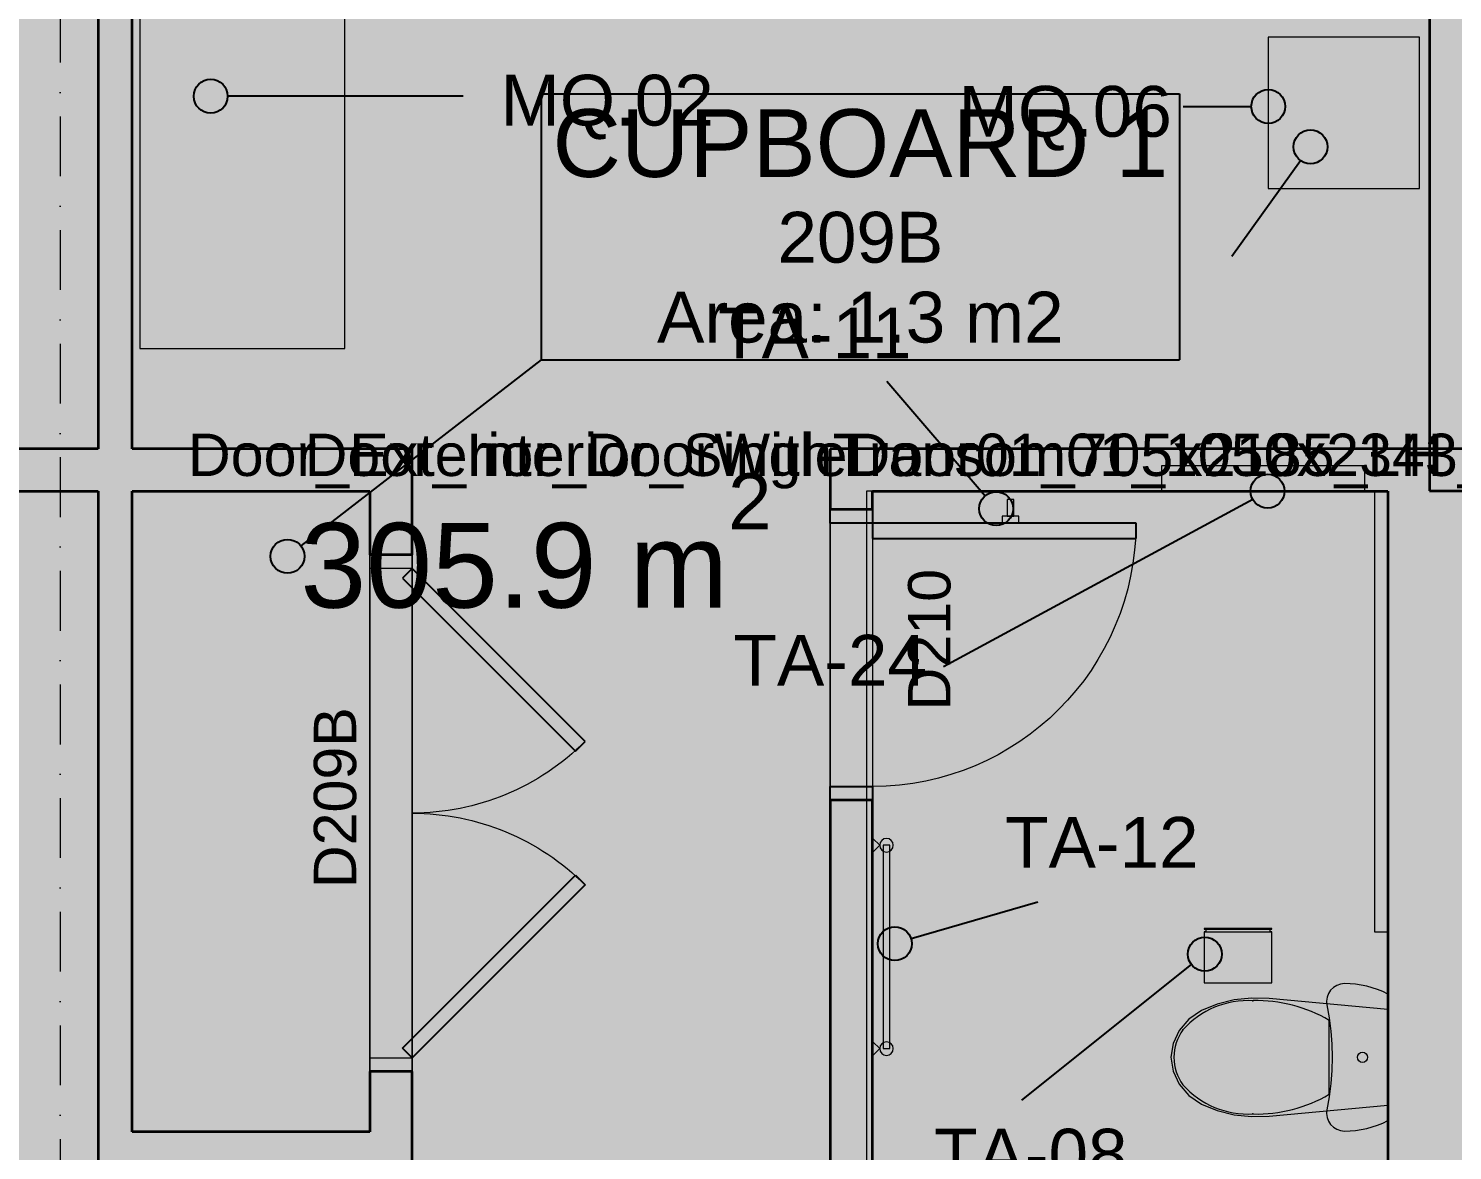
# Model space of a CAD drawing. Header units: millimetres. Extents: x -14278 to 101222, y -22378 to 34603.
# Drawn here: x 75773 to 79974, y 7379 to 10689 of the extents above; entities that cross this region are included whole.
import ezdxf
from ezdxf.enums import TextEntityAlignment as Align

# ---------------------------------------------------------------- set-up
doc = ezdxf.new("R2010")
doc.units = ezdxf.units.MM
doc.header["$MEASUREMENT"] = 0
doc.linetypes.add('Dot & Dashed', pattern=[335.138881, 176.388884, -88.194442, 0, -70.555556])
for name, color, linetype in [('A-Zz_20_10_90-T_TextFFEInternal', 7, 'Continuous'), ('A-Zz_20_10_90-T_TextStair', 7, 'Continuous'), ('A-Zz_50_90_00-M_GrossInternal', 7, 'Continuous'), ('NewA-Ee_25_10-M_WallsInternal', 7, 'Continuous'), ('NewA-Ee_30_40-M_Floors', 7, 'Continuous'), ('NewA-Ee_40_20-M_GeneralFFAndEInternalEquipment', 7, 'Continuous'), ('NewA-Ee_40_20-M_GeneralFFAndEInternalMovable', 7, 'Continuous'), ('NewA-Ee_40_20-M_GeneralFFAndEInternalSanitary', 7, 'Continuous'), ('NewA-SL-M_SpacesInternal', 7, 'Continuous'), ('NewA-Ss_30_25-M_CeilingAndSoffitSystems', 7, 'Continuous'), ('NewA-Zz_20_10_90-T_TextFFEInternal', 7, 'Continuous'), ('NewA-Zz_35_40_80-M_GridStructural', 7, 'Continuous'), ('NewA-Zz_50_10_90-P_BoundarySpace', 7, 'Continuous'), ('NewA-Zz_50_90_00-M_GrossInternal', 7, 'Continuous')]:
    doc.layers.add(name, color=color, linetype=linetype)
doc.styles.add('GENERATED_STYLE_1', font='')
doc.styles.get('GENERATED_STYLE_1').set_extended_font_data('Arial')

# ---------------------------------------------------------------- blocks, each defined once
blk = doc.blocks.new('Slab_29_2', base_point=(91916.9, 4903.2))
at = {"layer": 'NewA-Ee_30_40-M_Floors', "linetype": 'Continuous', "lineweight": 13}
blk.add_hatch(color=254, dxfattribs=at).paths.add_polyline_path([(91916.9, 4903.2), (91916.9, 11200.4), (94366.6, 11200.4), (94366.6, 13452.5), (59817.2, 13452.5), (59817.2, 4903.2)])
blk = doc.blocks.new('BEDROOM_209_33_2', base_point=(78410.1, 12917.8))
at = {"layer": 'NewA-SL-M_SpacesInternal', "color": 253, "linetype": 'Continuous', "lineweight": 13}
for p, q in [((76078.4, 13452.5), (76078.4, 9449.1)), ((79905.9, 9449.1), (79905.9, 13452.5)), ((76078.4, 9449.1), (76904.5, 9449.1)), ((76904.5, 9449.1), (76904.5, 6498.1)), ((78138.3, 6498.1), (78138.3, 9449.1)), ((78138.3, 9449.1), (79905.9, 9449.1))]:
    blk.add_line(p, q, dxfattribs=at)
at = {"layer": 'NewA-SL-M_SpacesInternal', "color": 5, "lineweight": 70, "style": 'GENERATED_STYLE_1'}
for tag, height, p in [('ROOM_NAME', 200, (78410.1, 13225.6)), ('ROOM_NUMBER', 150, (78410.1, 12922.8)), ('adj_text', 150, (78410.1, 12687.1))]:
    blk.add_attdef(tag, text='', height=height, dxfattribs=at).set_placement(p, align=Align.TOP_CENTER)
blk = doc.blocks.new('BATH_210_44_2', base_point=(79287, 5734.3))
at = {"layer": 'NewA-SL-M_SpacesInternal', "color": 253, "linetype": 'Continuous', "lineweight": 13}
for p, q in [((79715.8, 9399.1), (79115.8, 9399.1)), ((79115.8, 9399.1), (79115.8, 9324.1)), ((79715.8, 9324.1), (79715.8, 9399.1)), ((78263.3, 9324.1), (78263.3, 6792)), ((79115.8, 9324.1), (78263.3, 9324.1)), ((79783.4, 9324.1), (79715.8, 9324.1)), ((79783.4, 6498.1), (79783.4, 9324.1)), ((78263.3, 6792), (78188.3, 6792)), ((78188.3, 6792), (78188.3, 6592)), ((78188.3, 6592), (78263.3, 6592)), ((78263.3, 6592), (78263.3, 6498.1)), ((78263.3, 6498.1), (79783.4, 6498.1))]:
    blk.add_line(p, q, dxfattribs=at)
at = {"layer": 'NewA-SL-M_SpacesInternal', "linetype": 'Continuous'}
for p, q in [((78648.1, 6087.8), (78648.1, 5773.6)), ((78648.1, 6087.8), (79925.8, 6087.8)), ((79925.8, 6087.8), (79925.8, 5773.6)), ((78648.1, 5773.6), (78648.1, 5537.8)), ((79925.8, 5773.6), (79925.8, 5537.8)), ((78648.1, 5537.8), (78648.1, 5302.1)), ((79925.8, 5537.8), (79925.8, 5302.1)), ((78648.1, 5302.1), (79925.8, 5302.1))]:
    blk.add_line(p, q, dxfattribs=at)
at = {"layer": 'NewA-SL-M_SpacesInternal', "color": 5, "lineweight": 70, "style": 'GENERATED_STYLE_1'}
for tag, height, p in [('ROOM_NAME', 200, (79287, 6042.1)), ('ROOM_NUMBER', 150, (79287, 5739.3)), ('adj_text', 150, (79287, 5503.6))]:
    blk.add_attdef(tag, text='', height=height, dxfattribs=at).set_placement(p, align=Align.TOP_CENTER)
blk = doc.blocks.new('CUPBOARD 1_209B_53_2', base_point=(78227.1, 10143.2))
at = {"layer": 'NewA-SL-M_SpacesInternal', "linetype": 'Continuous'}
for p, q in [((77285.5, 10496.8), (77285.5, 10182.5)), ((77285.5, 10496.8), (79168.7, 10496.8)), ((79168.7, 10496.8), (79168.7, 10182.5)), ((77285.5, 10182.5), (77285.5, 9946.8)), ((79168.7, 10182.5), (79168.7, 9946.8)), ((77285.5, 9946.8), (77285.5, 9711.1)), ((79168.7, 9946.8), (79168.7, 9711.1)), ((77285.5, 9711.1), (79168.7, 9711.1))]:
    blk.add_line(p, q, dxfattribs=at)
at = {"layer": 'NewA-SL-M_SpacesInternal', "color": 253, "linetype": 'Continuous', "lineweight": 13}
for p, q in [((76078.4, 9324.1), (76078.4, 7433.7)), ((76779.5, 9324.1), (76078.4, 9324.1)), ((76779.5, 7433.7), (76779.5, 9324.1)), ((76078.4, 7433.7), (76779.5, 7433.7))]:
    blk.add_line(p, q, dxfattribs=at)
at = {"layer": 'NewA-SL-M_SpacesInternal', "color": 5, "lineweight": 70, "style": 'GENERATED_STYLE_1'}
for tag, height, p in [('ROOM_NAME', 200, (78227.1, 10451.1)), ('ROOM_NUMBER', 150, (78227.1, 10148.2)), ('adj_text', 150, (78227.1, 9912.5))]:
    blk.add_attdef(tag, text='', height=height, dxfattribs=at).set_placement(p, align=Align.TOP_CENTER)
blk = doc.blocks.new('Slab_30_2', base_point=(78245.3, 6498.1))
at = {"layer": 'NewA-Ss_30_25-M_CeilingAndSoffitSystems', "linetype": 'Continuous', "lineweight": 0}
blk.add_hatch(color=255, dxfattribs=at).paths.add_polyline_path([(78245.3, 6498.1), (79783.4, 6498.1), (79783.4, 9324.1), (78245.3, 9324.1)])
at = {"layer": 'NewA-Ss_30_25-M_CeilingAndSoffitSystems', "color": 6, "linetype": 'Continuous', "lineweight": 13, "flags": 128}
blk.add_lwpolyline([(78245.3, 6498.1), (79783.4, 6498.1), (79783.4, 9324.1), (78245.3, 9324.1)], close=True, dxfattribs=at)
blk = doc.blocks.new('Slab_42_2', base_point=(76078.4, 13452.5))
at = {"layer": 'NewA-Ss_30_25-M_CeilingAndSoffitSystems', "linetype": 'Continuous', "lineweight": 0}
blk.add_hatch(color=255, dxfattribs=at).paths.add_polyline_path([(76078.4, 13452.5), (76078.4, 9449.1), (76904.5, 9449.1), (76904.5, 6498.1), (78138.3, 6498.1), (78138.3, 9449.1), (79905.9, 9449.1), (79905.9, 13452.5)])
at = {"layer": 'NewA-Ss_30_25-M_CeilingAndSoffitSystems', "color": 6, "linetype": 'Continuous', "lineweight": 13, "flags": 128}
blk.add_lwpolyline([(76078.4, 13452.5), (79905.9, 13452.5), (79905.9, 9449.1), (78138.3, 9449.1), (78138.3, 6498.1), (76904.5, 6498.1), (76904.5, 9449.1), (76078.4, 9449.1)], close=True, dxfattribs=at)
blk = doc.blocks.new('Slab_57_2', base_point=(76078.4, 9324.1))
at = {"layer": 'NewA-Ss_30_25-M_CeilingAndSoffitSystems', "linetype": 'Continuous', "lineweight": 0}
blk.add_hatch(color=255, dxfattribs=at).paths.add_polyline_path([(76078.4, 9324.1), (76078.4, 7433.7), (76779.5, 7433.7), (76779.5, 9324.1)])
at = {"layer": 'NewA-Ss_30_25-M_CeilingAndSoffitSystems', "color": 6, "linetype": 'Continuous', "lineweight": 13, "flags": 128}
blk.add_lwpolyline([(76078.4, 9324.1), (76779.5, 9324.1), (76779.5, 7433.7), (76078.4, 7433.7)], close=True, dxfattribs=at)
blk = doc.blocks.new('Wall_81_2', base_point=(79905.9, 13452.5))
at = {"layer": 'NewA-Ee_25_10-M_WallsInternal', "color": 92, "linetype": 'Continuous', "lineweight": 35, "flags": 128}
for points in [[(79905.9, 13452.5), (79905.9, 9325.4)], [(80055.9, 13452.5), (79905.9, 13452.5)], [(80055.9, 9650.4), (80055.9, 13452.5)]]:
    blk.add_lwpolyline(points, dxfattribs=at)
blk = doc.blocks.new('Wall_89_2', base_point=(80183.4, 9449.1))
at = {"layer": 'NewA-Ee_25_10-M_WallsInternal', "color": 92, "linetype": 'Continuous', "lineweight": 35, "flags": 128}
for points in [[(80183.4, 9449.1), (78138.3, 9449.1)], [(78263.3, 9324.1), (79783.4, 9324.1)]]:
    blk.add_lwpolyline(points, dxfattribs=at)
blk = doc.blocks.new('Wall_90_2', base_point=(76904.5, 9449.1))
at = {"layer": 'NewA-Ee_25_10-M_WallsInternal', "color": 92, "linetype": 'Continuous', "lineweight": 35, "flags": 128}
for points in [[(75578.1, 9449.1), (73807.9, 9449.1)], [(75978.4, 9449.1), (75678.1, 9449.1)], [(76904.5, 9449.1), (76078.4, 9449.1)], [(73932.9, 9324.1), (75453.1, 9324.1)], [(75678.1, 9324.1), (75978.4, 9324.1)], [(76078.4, 9324.1), (76779.5, 9324.1)]]:
    blk.add_lwpolyline(points, dxfattribs=at)
blk = doc.blocks.new('Door 19_11')
at = {"layer": 'NewA-Ee_25_10-M_WallsInternal', "linetype": 'Continuous'}
for p, q in [((-161.3, 410.1), (-129.4, 441.9)), ((-129.4, 441.9), (312.5, 0)), ((280.7, -31.8), (-161.3, 410.1)), ((-312.5, 0), (-352.5, 0)), ((-352.5, 0), (-352.5, -125)), ((-312.5, -125), (-312.5, 0)), ((312.5, 0), (280.7, -31.8)), ((352.5, 0), (312.5, 0)), ((312.5, 0), (312.5, -125)), ((352.5, -125), (352.5, 0)), ((-352.5, -125), (-312.5, -125)), ((312.5, -125), (352.5, -125))]:
    blk.add_line(p, q, dxfattribs=at)
at = {"layer": 'NewA-Ee_25_10-M_WallsInternal', "color": 92, "linetype": 'Continuous', "lineweight": 35}
for p, q in [((-352.5, 0), (-352.5, -125)), ((352.5, 0), (352.5, -125))]:
    blk.add_line(p, q, dxfattribs=at)
at = {"layer": 'NewA-Ee_25_10-M_WallsInternal', "color": 6, "linetype": 'Continuous', "lineweight": 13}
blk.add_arc((312.5, 0), 625, 135, 180, dxfattribs=at)
blk = doc.blocks.new('D Marker 19')
at = {"layer": 'NewA-Ee_25_10-M_WallsInternal', "style": 'GENERATED_STYLE_1'}
blk.add_attdef('AC_WIDO_ID', text='', height=125, dxfattribs=at).set_placement((-262.1, 94.8), align=Align.BOTTOM_LEFT)
blk = doc.blocks.new('Double Door 19_3')
at = {"layer": 'NewA-Ee_25_10-M_WallsInternal', "linetype": 'Continuous'}
for p, q in [((-211.5, 510.5), (-722, 0)), ((-183.2, 482.2), (-211.5, 510.5)), ((183.2, 482.2), (211.5, 510.5)), ((211.5, 510.5), (722, 0)), ((-693.7, -28.3), (-183.2, 482.2)), ((693.7, -28.3), (183.2, 482.2)), ((-722, 0), (-693.7, -28.3)), ((722, 0), (693.7, -28.3))]:
    blk.add_line(p, q, dxfattribs=at)
at = {"layer": 'NewA-Ee_25_10-M_WallsInternal', "color": 24, "linetype": 'Continuous', "lineweight": 13}
for p, q in [((-722, 0), (-762, 0)), ((-762, 0), (-762, -125)), ((-722, -125), (-722, 0)), ((762, 0), (722, 0)), ((722, 0), (722, -125)), ((762, -125), (762, 0)), ((-762, -125), (-722, -125)), ((722, -125), (762, -125))]:
    blk.add_line(p, q, dxfattribs=at)
at = {"layer": 'NewA-Ee_25_10-M_WallsInternal', "color": 92, "linetype": 'Continuous', "lineweight": 35}
for p, q in [((-762, 0), (-762, -125)), ((762, 0), (762, -125))]:
    blk.add_line(p, q, dxfattribs=at)
at = {"layer": 'NewA-Ee_25_10-M_WallsInternal', "color": 6, "linetype": 'Continuous', "lineweight": 13}
for centre, start, end in [((-722, 0), 0, 45), ((722, 0), 135, 180)]:
    blk.add_arc(centre, 722, start, end, dxfattribs=at)
blk = doc.blocks.new('Wall_103_2', base_point=(76904.5, 9449.1))
at = {"layer": 'NewA-Ee_25_10-M_WallsInternal', "color": 92, "linetype": 'Continuous', "lineweight": 35}
for p, q in [((76904.5, 9136), (76779.5, 9136)), ((76904.5, 7612), (76779.5, 7612)), ((76904.5, 7249.6), (76779.5, 7249.6)), ((76904.5, 6544.6), (76779.5, 6544.6))]:
    blk.add_line(p, q, dxfattribs=at)
at = {"layer": 'NewA-Ee_25_10-M_WallsInternal', "color": 92, "linetype": 'Continuous', "lineweight": 35, "flags": 128}
for points in [[(76904.5, 9136), (76904.5, 9449.1)], [(76779.5, 9324.1), (76779.5, 9136)], [(76779.5, 7612), (76779.5, 7433.7)], [(76904.5, 7249.6), (76904.5, 7612)], [(76779.5, 7308.7), (76779.5, 7249.6)], [(76779.5, 6544.6), (76779.5, 6498.1)], [(76904.5, 6498.1), (76904.5, 6544.6)]]:
    blk.add_lwpolyline(points, dxfattribs=at)
at = {"layer": 'NewA-Ee_25_10-M_WallsInternal', "linetype": 'Continuous', "xscale": -1, "zscale": 1000, "rotation": 270}
blk.add_blockref('Double Door 19_3', (76904.5, 8374), dxfattribs=at)
at = {"layer": 'NewA-Ee_25_10-M_WallsInternal'}
ref = blk.add_blockref('D Marker 19', (76904.5, 8374), dxfattribs=dict(at, rotation=270))
ref.add_attrib('AC_WIDO_ID', 'D209B', dxfattribs={"color": 7, "height": 125, "rotation": 90, "style": 'GENERATED_STYLE_1'}).set_placement((76777.2, 8152.7), align=Align.BOTTOM_LEFT)
at = {"layer": 'NewA-Ee_25_10-M_WallsInternal', "linetype": 'Continuous', "zscale": 1000, "rotation": 270}
blk.add_blockref('Door 19_11', (76904.5, 6897.1), dxfattribs=at)
at = {"layer": 'NewA-Ee_25_10-M_WallsInternal'}
ref = blk.add_blockref('D Marker 19', (76904.5, 6897.1), dxfattribs=dict(at, rotation=270))
ref.add_attrib('AC_WIDO_ID', 'D209A', dxfattribs={"color": 7, "height": 125, "rotation": 90, "style": 'GENERATED_STYLE_1'}).set_placement((76777.2, 6655.6), align=Align.BOTTOM_LEFT)
blk = doc.blocks.new('Door 19_3')
at = {"layer": 'NewA-Ee_25_10-M_WallsInternal', "linetype": 'Continuous'}
for p, q in [((343.5, 0), (343.5, 777)), ((343.5, 777), (388.5, 777)), ((388.5, 777), (388.5, 0)), ((-388.5, 0), (-428.5, 0)), ((-428.5, 0), (-428.5, -125)), ((-388.5, -125), (-388.5, 0)), ((388.5, 0), (343.5, 0)), ((428.5, 0), (388.5, 0)), ((388.5, 0), (388.5, -125)), ((428.5, -125), (428.5, 0)), ((-428.5, -125), (-388.5, -125)), ((388.5, -125), (428.5, -125))]:
    blk.add_line(p, q, dxfattribs=at)
at = {"layer": 'NewA-Ee_25_10-M_WallsInternal', "color": 92, "linetype": 'Continuous', "lineweight": 35}
for p, q in [((-428.5, 0), (-428.5, -125)), ((428.5, 0), (428.5, -125))]:
    blk.add_line(p, q, dxfattribs=at)
at = {"layer": 'NewA-Ee_25_10-M_WallsInternal', "color": 6, "linetype": 'Continuous', "lineweight": 13}
blk.add_arc((388.5, 0), 777, 90, 180, dxfattribs=at)
blk = doc.blocks.new('Wall_104_2', base_point=(78138.3, 9449.1))
at = {"layer": 'NewA-Ee_25_10-M_WallsInternal', "color": 92, "linetype": 'Continuous', "lineweight": 35}
for p, q in [((78263.3, 9269.8), (78138.3, 9269.8)), ((78263.3, 8412.8), (78138.3, 8412.8))]:
    blk.add_line(p, q, dxfattribs=at)
at = {"layer": 'NewA-Ee_25_10-M_WallsInternal', "color": 92, "linetype": 'Continuous', "lineweight": 35, "flags": 128}
for points in [[(78138.3, 9449.1), (78138.3, 9269.8)], [(78263.3, 9269.8), (78263.3, 9324.1)], [(78138.3, 8412.8), (78138.3, 6498.1)], [(78263.3, 6498.1), (78263.3, 8412.8)]]:
    blk.add_lwpolyline(points, dxfattribs=at)
at = {"layer": 'NewA-Ee_25_10-M_WallsInternal', "linetype": 'Continuous', "xscale": -1, "zscale": 1000, "rotation": 270}
blk.add_blockref('Door 19_3', (78263.3, 8841.3), dxfattribs=at)
at = {"layer": 'NewA-Ee_25_10-M_WallsInternal'}
ref = blk.add_blockref('D Marker 19', (78263.3, 8841.3), dxfattribs=dict(at, rotation=270))
ref.add_attrib('AC_WIDO_ID', 'D210', dxfattribs={"color": 7, "height": 125, "rotation": 90, "style": 'GENERATED_STYLE_1'}).set_placement((78530.4, 8677.2), align=Align.BOTTOM_LEFT)
blk = doc.blocks.new('Wall_115_2', base_point=(76078.4, 13452.5))
at = {"layer": 'NewA-Ee_25_10-M_WallsInternal', "color": 92, "linetype": 'Continuous', "lineweight": 35, "flags": 128}
for points in [[(75978.4, 13452.5), (75978.4, 9449.1)], [(76078.4, 9449.1), (76078.4, 13452.5)], [(75978.4, 9324.1), (75978.4, 6498.1)], [(76078.4, 7433.7), (76078.4, 9324.1)]]:
    blk.add_lwpolyline(points, dxfattribs=at)
blk = doc.blocks.new('Wall_123_2', base_point=(76078.4, 7433.7))
at = {"layer": 'NewA-Ee_25_10-M_WallsInternal', "color": 92, "linetype": 'Continuous', "lineweight": 35, "flags": 128}
for points in [[(76779.5, 7433.7), (76078.4, 7433.7)], [(76078.4, 7308.7), (76779.5, 7308.7)]]:
    blk.add_lwpolyline(points, dxfattribs=at)
blk = doc.blocks.new('Wall_125_2', base_point=(80183.4, 9449.1))
at = {"layer": 'NewA-Ee_25_10-M_WallsInternal', "color": 92, "linetype": 'Continuous', "lineweight": 35, "flags": 128}
for points in [[(80183.4, 6498.1), (80183.4, 9449.1)], [(79783.4, 9324.1), (79783.4, 6498.1)]]:
    blk.add_lwpolyline(points, dxfattribs=at)
blk = doc.blocks.new('Wall_126_2', base_point=(79905.9, 9650.4))
at = {"layer": 'NewA-Ee_25_10-M_WallsInternal', "color": 92, "linetype": 'Continuous', "lineweight": 35, "flags": 128}
for points in [[(81828.5, 9650.4), (80055.9, 9650.4)], [(79905.9, 9325.4), (81703.5, 9325.4)]]:
    blk.add_lwpolyline(points, dxfattribs=at)
blk = doc.blocks.new('Standard grid marker')
at = {"layer": 'NewA-Zz_35_40_80-M_GridStructural', "color": 6, "linetype": 'Dot & Dashed', "lineweight": 13}
blk.add_line((1000, 0), (18130.8, 0), dxfattribs=at)
at = {"layer": 'NewA-Zz_35_40_80-M_GridStructural', "style": 'GENERATED_STYLE_1'}
blk.add_attdef('AC_MarkerText_1', text='', height=250, rotation=90, dxfattribs=at).set_placement((-250, 14.3), align=Align.MIDDLE_CENTER)
blk = doc.blocks.new('Rectangular Table 01 19_3')
at = {"layer": 'NewA-Ee_40_20-M_GeneralFFAndEInternalMovable', "color": 1, "linetype": 'Continuous', "lineweight": 18}
for p, q in [((446.6, 446.6), (0, 446.6)), ((0, 446.6), (0, 0)), ((446.6, 0), (446.6, 446.6)), ((0, 0), (446.6, 0))]:
    blk.add_line(p, q, dxfattribs=at)
blk = doc.blocks.new('Wardrobe 19')
at = {"layer": 'NewA-Ee_40_20-M_GeneralFFAndEInternalMovable', "color": 1, "linetype": 'Continuous', "lineweight": 18}
for p, q in [((1059.4, 604.8), (0, 604.8)), ((0, 604.8), (0, 0)), ((1059.4, 0), (1059.4, 604.8)), ((0, 0), (1059.4, 0))]:
    blk.add_line(p, q, dxfattribs=at)
blk = doc.blocks.new('Wall Hanging Rack 19')
at = {"layer": 'NewA-Ee_40_20-M_GeneralFFAndEInternalEquipment', "color": 1, "linetype": 'Continuous', "lineweight": 18}
for p, q in [((25, 0), (-25, 0)), ((-25, 0), (-25, -20)), ((25, -20), (25, 0)), ((-25, -20), (25, -20)), ((10, -20), (-10, -20)), ((-10, -20), (-10, -70)), ((10, -70), (10, -20)), ((-10, -70), (10, -70))]:
    blk.add_line(p, q, dxfattribs=at)
blk = doc.blocks.new('Towel Rack 19')
at = {"layer": 'NewA-Ee_40_20-M_GeneralFFAndEInternalEquipment', "color": 1, "linetype": 'Continuous', "lineweight": 18}
for p, q in [((-280, 0), (-320, 0)), ((-320, 0), (-300, -20)), ((-300, -20), (-280, 0)), ((320, 0), (280, 0)), ((280, 0), (300, -20)), ((300, -20), (320, 0)), ((300, -30), (-300, -30)), ((-300, -30), (-300, -50)), ((300, -50), (300, -30)), ((-300, -50), (300, -50))]:
    blk.add_line(p, q, dxfattribs=at)
for centre, start, end in [((-300, -40), 0, 180), ((-300, -40), 180, 0), ((300, -40), 0, 180), ((300, -40), 180, 0)]:
    blk.add_arc(centre, 20, start, end, dxfattribs=at)
blk = doc.blocks.new('Toilet Paper Dispenser 19')
at = {"layer": 'NewA-Ee_40_20-M_GeneralFFAndEInternalEquipment', "color": 1, "linetype": 'Continuous', "lineweight": 18}
for p, q in [((200, 0), (0, 0)), ((0, 0), (0, -2)), ((200, -2), (200, 0)), ((0, -2), (5, -2)), ((0, -2), (200, -2)), ((5, -10), (0, -10)), ((0, -10), (0, -160)), ((0, -10), (200, -10)), ((5, -2), (5, -10)), ((195, -10), (195, -2)), ((195, -2), (200, -2)), ((200, -10), (195, -10)), ((200, -160), (200, -10)), ((0, -160), (200, -160))]:
    blk.add_line(p, q, dxfattribs=at)
blk = doc.blocks.new('Cabinet Wall Single Door 19')
at = {"layer": 'NewA-Ee_40_20-M_GeneralFFAndEInternalEquipment', "color": 1, "linetype": 'Continuous', "lineweight": 18}
for p, q in [((600, 75), (0, 75)), ((0, 75), (0, 0)), ((600, 0), (600, 75)), ((0, 0), (600, 0))]:
    blk.add_line(p, q, dxfattribs=at)
blk = doc.blocks.new('WC 19')
at = {"layer": 'NewA-Ee_40_20-M_GeneralFFAndEInternalSanitary', "color": 1, "linetype": 'Continuous', "lineweight": 18}
for p, q in [((-193.9, -40.1), (-200.1, -55.5)), ((-186.8, -25), (-193.9, -40.1)), ((186.8, -25), (-186.8, -25)), ((-141, -25), (-173.3, -375.4)), ((141, -25), (-141, -25)), ((173.3, -375.4), (141, -25)), ((193.9, -40.1), (186.8, -25)), ((200.1, -55.5), (193.9, -40.1)), ((-205.4, -71.3), (-209.7, -87.4)), ((-200.1, -55.5), (-205.4, -71.3)), ((205.4, -71.3), (200.1, -55.5)), ((209.7, -87.4), (205.4, -71.3)), ((-215.5, -120.2), (-217, -136.8)), ((-213.1, -103.7), (-215.5, -120.2)), ((-209.7, -87.4), (-213.1, -103.7)), ((213.1, -103.7), (209.7, -87.4)), ((215.5, -120.2), (213.1, -103.7)), ((217, -136.8), (215.5, -120.2)), ((-217, -136.8), (-217.5, -153.5)), ((-217.5, -153.5), (-216.2, -165)), ((-216.2, -165), (-212.4, -176)), ((212.4, -176), (216.2, -165)), ((216.2, -165), (217.5, -153.5)), ((217.5, -153.5), (217, -136.8)), ((-212.4, -176), (-206.3, -185.9)), ((-206.3, -185.9), (-198.2, -194.1)), ((-198.2, -194.1), (-188.5, -200.5)), ((-188.5, -200.5), (-177.6, -204.5)), ((-177.6, -204.5), (-166.1, -206)), ((-166.1, -206), (-154.5, -205)), ((-154.5, -205), (-116.2, -198.2)), ((-116.2, -198.2), (-77.6, -193.3)), ((0, -198), (-108.9, -198)), ((-77.6, -193.3), (-38.9, -190.4)), ((-38.9, -190.4), (0, -189.4)), ((0, -189.4), (38.9, -190.4)), ((108.9, -198), (0, -198)), ((38.9, -190.4), (77.6, -193.3)), ((77.6, -193.3), (116.2, -198.2)), ((116.2, -198.2), (154.5, -205)), ((154.5, -205), (166.1, -206)), ((166.1, -206), (177.6, -204.5)), ((177.6, -204.5), (188.5, -200.5)), ((188.5, -200.5), (198.2, -194.1)), ((198.2, -194.1), (206.3, -185.9)), ((206.3, -185.9), (212.4, -176)), ((-173.3, -375.4), (-174.9, -427.1)), ((174.9, -427.1), (173.3, -375.4)), ((-174.9, -427.1), (-169.4, -478.4)), ((169.4, -478.4), (174.9, -427.1)), ((-169.4, -478.4), (-157, -528.2)), ((157, -528.2), (169.4, -478.4)), ((-157, -528.2), (-138, -575.1)), ((138, -575.1), (157, -528.2)), ((-138, -575.1), (-112.4, -612.3)), ((112.4, -612.3), (138, -575.1)), ((-112.4, -612.3), (-79.4, -640.8)), ((79.4, -640.8), (112.4, -612.3)), ((81.1, -629.6), (81.1, -629.6)), ((-79.4, -640.8), (-41, -658.8)), ((-41, -658.8), (0, -665)), ((0, -656.4), (0, -656.4)), ((0, -665), (41, -658.8)), ((41, -658.8), (79.4, -640.8))]:
    blk.add_line(p, q, dxfattribs=at)
blk.add_circle((0, -100), 15, dxfattribs=at)
for centre, radius, start, end in [((258.1, -412.9), 425.4, 149.6518, 181.3539), ((-258.1, -412.9), 425.4, 358.6461, 30.3482), ((89.5, -437.3), 257, 176.8048, 228.4245), ((-89.5, -437.3), 257, 311.5755, 3.1952), ((0.8, -517.8), 138.6, 233.7772, 269.6644), ((-0.8, -517.8), 138.6, 270.3356, 306.2228)]:
    blk.add_arc(centre, radius, start, end, dxfattribs=at)
for p in [(108.9, -198), (-167, -423), (167, -423), (-81.1, -629.6)]:
    blk.add_point(p, dxfattribs=at)
blk = doc.blocks.new('Mirror 19_5')
at = {"layer": 'NewA-Ee_40_20-M_GeneralFFAndEInternalEquipment', "color": 1, "linetype": 'Continuous', "lineweight": 18}
for p, q in [((1300, 40), (0, 40)), ((0, 40), (0, 0)), ((1300, 40), (0, 40)), ((0, 40), (0, 0)), ((0, 0), (1300, 0)), ((0, 0), (1300, 0)), ((1300, 0), (1300, 40)), ((1300, 0), (1300, 40))]:
    blk.add_line(p, q, dxfattribs=at)
blk = doc.blocks.new('Line_84_2', base_point=(77055.2, 10489.2))
at = {"layer": 'NewA-Zz_20_10_90-T_TextFFEInternal', "linetype": 'Continuous'}
blk.add_hatch(color=256, dxfattribs=at).paths.add_polyline_path([(76360.5, 10489.2), (76356.7, 10508.3), (76345.8, 10524.5), (76329.6, 10535.4), (76310.5, 10539.2), (76291.3, 10535.4), (76275.1, 10524.5), (76264.3, 10508.3), (76260.5, 10489.2), (76264.3, 10470), (76275.1, 10453.8), (76291.3, 10443), (76310.5, 10439.2), (76329.6, 10443), (76345.8, 10453.8), (76356.7, 10470)])
blk.add_line((77055.2, 10489.2), (76360.5, 10489.2), dxfattribs=at)
blk.add_circle((76310.5, 10489.2), 50, dxfattribs=at)
blk = doc.blocks.new('Line_107_2', base_point=(79179.1, 10459.1))
at = {"layer": 'NewA-Zz_20_10_90-T_TextFFEInternal', "linetype": 'Continuous'}
blk.add_hatch(color=256, dxfattribs=at).paths.add_polyline_path([(79480.5, 10459.1), (79476.7, 10478.2), (79465.8, 10494.4), (79449.6, 10505.2), (79430.5, 10509.1), (79411.4, 10505.2), (79395.1, 10494.4), (79384.3, 10478.2), (79380.5, 10459.1), (79384.3, 10439.9), (79395.1, 10423.7), (79411.4, 10412.9), (79430.5, 10409.1), (79449.6, 10412.9), (79465.8, 10423.7), (79476.7, 10439.9)])
blk.add_line((79179.1, 10459.1), (79380.5, 10459.1), dxfattribs=at)
blk.add_circle((79430.5, 10459.1), 50, dxfattribs=at)
blk = doc.blocks.new('Line_108_2', base_point=(79323.2, 10017.7))
at = {"layer": 'NewA-Zz_20_10_90-T_TextFFEInternal', "linetype": 'Continuous'}
blk.add_hatch(color=256, dxfattribs=at).paths.add_polyline_path([(79604.9, 10340), (79601.1, 10359.2), (79590.3, 10375.4), (79574.1, 10386.2), (79554.9, 10390), (79535.8, 10386.2), (79519.6, 10375.4), (79508.7, 10359.2), (79504.9, 10340), (79508.7, 10320.9), (79519.6, 10304.7), (79535.8, 10293.8), (79554.9, 10290), (79574.1, 10293.8), (79590.3, 10304.7), (79601.1, 10320.9)])
blk.add_line((79323.2, 10017.7), (79525.7, 10299.4), dxfattribs=at)
blk.add_circle((79554.9, 10340), 50, dxfattribs=at)
blk = doc.blocks.new('Line_144_2', base_point=(78703.2, 7527))
at = {"layer": 'NewA-Zz_20_10_90-T_TextFFEInternal', "linetype": 'Continuous'}
blk.add_hatch(color=256, dxfattribs=at).paths.add_polyline_path([(79293.1, 7958.2), (79289.3, 7977.3), (79278.5, 7993.6), (79262.2, 8004.4), (79243.1, 8008.2), (79224, 8004.4), (79207.8, 7993.6), (79196.9, 7977.3), (79193.1, 7958.2), (79196.9, 7939.1), (79207.8, 7922.9), (79224, 7912), (79243.1, 7908.2), (79262.2, 7912), (79278.5, 7922.9), (79289.3, 7939.1)])
blk.add_line((78703.2, 7527), (79204, 7927), dxfattribs=at)
blk.add_circle((79243.1, 7958.2), 50, dxfattribs=at)
blk = doc.blocks.new('Line_150_2', base_point=(78304.9, 9648.6))
at = {"layer": 'NewA-Zz_20_10_90-T_TextFFEInternal', "linetype": 'Continuous'}
blk.add_hatch(color=256, dxfattribs=at).paths.add_polyline_path([(78677.9, 9272.4), (78674.1, 9291.6), (78663.2, 9307.8), (78647, 9318.6), (78627.9, 9322.4), (78608.7, 9318.6), (78592.5, 9307.8), (78581.7, 9291.6), (78577.9, 9272.4), (78581.7, 9253.3), (78592.5, 9237.1), (78608.7, 9226.2), (78627.9, 9222.4), (78647, 9226.2), (78663.2, 9237.1), (78674.1, 9253.3)])
blk.add_line((78304.9, 9648.6), (78595.3, 9310.4), dxfattribs=at)
blk.add_circle((78627.9, 9272.4), 50, dxfattribs=at)
blk = doc.blocks.new('Line_156_2', base_point=(78472.3, 8806.4))
at = {"layer": 'NewA-Zz_20_10_90-T_TextFFEInternal', "linetype": 'Continuous'}
blk.add_hatch(color=256, dxfattribs=at).paths.add_polyline_path([(79478.5, 9324.1), (79474.7, 9343.3), (79463.9, 9359.5), (79447.7, 9370.3), (79428.5, 9374.1), (79409.4, 9370.3), (79393.2, 9359.5), (79382.3, 9343.3), (79378.5, 9324.1), (79382.3, 9305), (79393.2, 9288.8), (79409.4, 9278), (79428.5, 9274.1), (79447.7, 9278), (79463.9, 9288.8), (79474.7, 9305)])
blk.add_line((78472.3, 8806.4), (79384.6, 9300.3), dxfattribs=at)
blk.add_circle((79428.5, 9324.1), 50, dxfattribs=at)
blk = doc.blocks.new('Line_164_2', base_point=(78750.9, 8111.5))
at = {"layer": 'NewA-Zz_20_10_90-T_TextFFEInternal', "linetype": 'Continuous'}
blk.add_hatch(color=256, dxfattribs=at).paths.add_polyline_path([(78378.8, 7988.9), (78375, 8008), (78364.2, 8024.2), (78348, 8035.1), (78328.8, 8038.9), (78309.7, 8035.1), (78293.5, 8024.2), (78282.7, 8008), (78278.8, 7988.9), (78282.7, 7969.7), (78293.5, 7953.5), (78309.7, 7942.7), (78328.8, 7938.9), (78348, 7942.7), (78364.2, 7953.5), (78375, 7969.7)])
blk.add_line((78750.9, 8111.5), (78376.9, 8002.8), dxfattribs=at)
blk.add_circle((78328.8, 7988.9), 50, dxfattribs=at)
blk = doc.blocks.new('Line_183_2', base_point=(77285.5, 9711.1))
at = {"layer": 'NewA-Zz_50_10_90-P_BoundarySpace', "linetype": 'Continuous'}
blk.add_hatch(color=256, dxfattribs=at).paths.add_polyline_path([(76587.2, 9131.9), (76583.4, 9151), (76572.6, 9167.2), (76556.3, 9178), (76537.2, 9181.9), (76518.1, 9178), (76501.8, 9167.2), (76491, 9151), (76487.2, 9131.9), (76491, 9112.7), (76501.8, 9096.5), (76518.1, 9085.7), (76537.2, 9081.9), (76556.3, 9085.7), (76572.6, 9096.5), (76583.4, 9112.7)])
blk.add_line((77285.5, 9711.1), (76576.7, 9162.5), dxfattribs=at)
blk.add_circle((76537.2, 9131.9), 50, dxfattribs=at)
blk = doc.blocks.new('Label_182_2', base_point=(77055.2, 10636.9))
at = {"layer": 'A-Zz_20_10_90-T_TextFFEInternal', "insert": (77480.2, 10552.6), "char_height": 150, "attachment_point": 2, "style": 'GENERATED_STYLE_1'}
blk.add_mtext('\\fArial|b0|i0|c0|p34;MQ.02\\fArial|b0|i0|c0|p34;\\fArial|b0|i0|c0|p34;\\fArial|b0|i0|c0|p34;\\fArial|b0|i0|c0|p34;\\fArial|b0|i0|c0|p34;\\fArial|b0|i0|c0|p34;\\fArial|b0|i0|c0|p34;\\fArial|b0|i0|c0|p34;\\fArial|b0|i0|c0|p34;\\fArial|b0|i0|c0|p34;\\fArial|b0|i0|c0|p34;\\fArial|b0|i0|c0|p34;\\fArial|b0|i0|c0|p34;\\fArial|b0|i0|c0|p34;\\fArial|b0|i0|c0|p34;\\fArial|b0|i0|c0|p34;\\fArial|b0|i0|c0|p34;\\fArial|b0|i0|c0|p34;\\fArial|b0|i0|c0|p34;\\fArial|b0|i0|c0|p34;\\fArial|b0|i0|c0|p34;\\fArial|b0|i0|c0|p34;\\fArial|b0|i0|c0|p34;\\fArial|b0|i0|c0|p34;\\fArial|b0|i0|c0|p34;\\fArial|b0|i0|c0|p34;\\fArial|b0|i0|c0|p34;\\fArial|b0|i0|c0|p34;\\fArial|b0|i0|c0|p34;}', dxfattribs=at)
blk = doc.blocks.new('Label_194_2', base_point=(78406.5, 10604))
at = {"layer": 'A-Zz_20_10_90-T_TextFFEInternal', "insert": (78831.5, 10519.7), "char_height": 150, "attachment_point": 2, "style": 'GENERATED_STYLE_1'}
blk.add_mtext('\\fArial|b0|i0|c0|p34;MQ.06\\fArial|b0|i0|c0|p34;\\fArial|b0|i0|c0|p34;\\fArial|b0|i0|c0|p34;\\fArial|b0|i0|c0|p34;\\fArial|b0|i0|c0|p34;\\fArial|b0|i0|c0|p34;\\fArial|b0|i0|c0|p34;\\fArial|b0|i0|c0|p34;\\fArial|b0|i0|c0|p34;\\fArial|b0|i0|c0|p34;\\fArial|b0|i0|c0|p34;\\fArial|b0|i0|c0|p34;\\fArial|b0|i0|c0|p34;\\fArial|b0|i0|c0|p34;\\fArial|b0|i0|c0|p34;\\fArial|b0|i0|c0|p34;\\fArial|b0|i0|c0|p34;\\fArial|b0|i0|c0|p34;\\fArial|b0|i0|c0|p34;\\fArial|b0|i0|c0|p34;\\fArial|b0|i0|c0|p34;\\fArial|b0|i0|c0|p34;\\fArial|b0|i0|c0|p34;\\fArial|b0|i0|c0|p34;\\fArial|b0|i0|c0|p34;\\fArial|b0|i0|c0|p34;\\fArial|b0|i0|c0|p34;\\fArial|b0|i0|c0|p34;\\fArial|b0|i0|c0|p34;}', dxfattribs=at)
blk = doc.blocks.new('Label_225_2', base_point=(78305, 7527))
at = {"layer": 'A-Zz_20_10_90-T_TextFFEInternal', "insert": (78730, 7442.7), "char_height": 150, "attachment_point": 2, "style": 'GENERATED_STYLE_1'}
blk.add_mtext('\\fArial|b0|i0|c0|p34;TA-08\\fArial|b0|i0|c0|p34;\\fArial|b0|i0|c0|p34;\\fArial|b0|i0|c0|p34;\\fArial|b0|i0|c0|p34;\\fArial|b0|i0|c0|p34;\\fArial|b0|i0|c0|p34;\\fArial|b0|i0|c0|p34;\\fArial|b0|i0|c0|p34;\\fArial|b0|i0|c0|p34;\\fArial|b0|i0|c0|p34;\\fArial|b0|i0|c0|p34;\\fArial|b0|i0|c0|p34;\\fArial|b0|i0|c0|p34;\\fArial|b0|i0|c0|p34;\\fArial|b0|i0|c0|p34;\\fArial|b0|i0|c0|p34;\\fArial|b0|i0|c0|p34;\\fArial|b0|i0|c0|p34;\\fArial|b0|i0|c0|p34;\\fArial|b0|i0|c0|p34;\\fArial|b0|i0|c0|p34;\\fArial|b0|i0|c0|p34;\\fArial|b0|i0|c0|p34;\\fArial|b0|i0|c0|p34;\\fArial|b0|i0|c0|p34;\\fArial|b0|i0|c0|p34;\\fArial|b0|i0|c0|p34;\\fArial|b0|i0|c0|p34;\\fArial|b0|i0|c0|p34;}', dxfattribs=at)
blk = doc.blocks.new('Label_228_2', base_point=(77713.3, 8984.4))
at = {"layer": 'A-Zz_20_10_90-T_TextFFEInternal', "insert": (78138.3, 8900.1), "char_height": 150, "attachment_point": 2, "style": 'GENERATED_STYLE_1'}
blk.add_mtext('\\fArial|b0|i0|c0|p34;TA-24\\fArial|b0|i0|c0|p34;\\fArial|b0|i0|c0|p34;\\fArial|b0|i0|c0|p34;\\fArial|b0|i0|c0|p34;\\fArial|b0|i0|c0|p34;\\fArial|b0|i0|c0|p34;\\fArial|b0|i0|c0|p34;\\fArial|b0|i0|c0|p34;\\fArial|b0|i0|c0|p34;\\fArial|b0|i0|c0|p34;\\fArial|b0|i0|c0|p34;\\fArial|b0|i0|c0|p34;\\fArial|b0|i0|c0|p34;\\fArial|b0|i0|c0|p34;\\fArial|b0|i0|c0|p34;\\fArial|b0|i0|c0|p34;\\fArial|b0|i0|c0|p34;\\fArial|b0|i0|c0|p34;\\fArial|b0|i0|c0|p34;\\fArial|b0|i0|c0|p34;\\fArial|b0|i0|c0|p34;\\fArial|b0|i0|c0|p34;\\fArial|b0|i0|c0|p34;\\fArial|b0|i0|c0|p34;\\fArial|b0|i0|c0|p34;\\fArial|b0|i0|c0|p34;\\fArial|b0|i0|c0|p34;\\fArial|b0|i0|c0|p34;\\fArial|b0|i0|c0|p34;}', dxfattribs=at)
blk = doc.blocks.new('Label_229_2', base_point=(77667.7, 9950))
at = {"layer": 'A-Zz_20_10_90-T_TextFFEInternal', "insert": (78092.7, 9865.7), "char_height": 150, "attachment_point": 2, "style": 'GENERATED_STYLE_1'}
blk.add_mtext('\\fArial|b0|i0|c0|p34;TA-11\\fArial|b0|i0|c0|p34;\\fArial|b0|i0|c0|p34;\\fArial|b0|i0|c0|p34;\\fArial|b0|i0|c0|p34;\\fArial|b0|i0|c0|p34;\\fArial|b0|i0|c0|p34;\\fArial|b0|i0|c0|p34;\\fArial|b0|i0|c0|p34;\\fArial|b0|i0|c0|p34;\\fArial|b0|i0|c0|p34;\\fArial|b0|i0|c0|p34;\\fArial|b0|i0|c0|p34;\\fArial|b0|i0|c0|p34;\\fArial|b0|i0|c0|p34;\\fArial|b0|i0|c0|p34;\\fArial|b0|i0|c0|p34;\\fArial|b0|i0|c0|p34;\\fArial|b0|i0|c0|p34;\\fArial|b0|i0|c0|p34;\\fArial|b0|i0|c0|p34;\\fArial|b0|i0|c0|p34;\\fArial|b0|i0|c0|p34;\\fArial|b0|i0|c0|p34;\\fArial|b0|i0|c0|p34;\\fArial|b0|i0|c0|p34;\\fArial|b0|i0|c0|p34;\\fArial|b0|i0|c0|p34;\\fArial|b0|i0|c0|p34;\\fArial|b0|i0|c0|p34;}', dxfattribs=at)
blk = doc.blocks.new('Label_230_2', base_point=(78514.6, 8447.2))
at = {"layer": 'A-Zz_20_10_90-T_TextFFEInternal', "insert": (78939.6, 8362.9), "char_height": 150, "attachment_point": 2, "style": 'GENERATED_STYLE_1'}
blk.add_mtext('\\fArial|b0|i0|c0|p34;TA-12\\fArial|b0|i0|c0|p34;\\fArial|b0|i0|c0|p34;\\fArial|b0|i0|c0|p34;\\fArial|b0|i0|c0|p34;\\fArial|b0|i0|c0|p34;\\fArial|b0|i0|c0|p34;\\fArial|b0|i0|c0|p34;\\fArial|b0|i0|c0|p34;\\fArial|b0|i0|c0|p34;\\fArial|b0|i0|c0|p34;\\fArial|b0|i0|c0|p34;\\fArial|b0|i0|c0|p34;\\fArial|b0|i0|c0|p34;\\fArial|b0|i0|c0|p34;\\fArial|b0|i0|c0|p34;\\fArial|b0|i0|c0|p34;\\fArial|b0|i0|c0|p34;\\fArial|b0|i0|c0|p34;\\fArial|b0|i0|c0|p34;\\fArial|b0|i0|c0|p34;\\fArial|b0|i0|c0|p34;\\fArial|b0|i0|c0|p34;\\fArial|b0|i0|c0|p34;\\fArial|b0|i0|c0|p34;\\fArial|b0|i0|c0|p34;\\fArial|b0|i0|c0|p34;\\fArial|b0|i0|c0|p34;\\fArial|b0|i0|c0|p34;\\fArial|b0|i0|c0|p34;}', dxfattribs=at)

msp = doc.modelspace()

# ---------------------------------------------------------------- hatches: boundary and pattern name
at = {"layer": 'NewA-Zz_50_90_00-M_GrossInternal', "linetype": 'Continuous', "lineweight": 140}
msp.add_hatch(color=1, dxfattribs=at).paths.add_polyline_path([(59817.2, 13452.5), (94366.6, 13452.5), (94366.6, 5053.1), (65166.6, 5053.1), (65166.6, 503.1), (61717.2, 503.1), (61717.2, 5053.1), (59817.2, 5053.1)])

# ---------------------------------------------------------------- block references
at = {"layer": 'A-Zz_20_10_90-T_TextFFEInternal', "color": 6, "linetype": 'Continuous', "lineweight": 13}
for name, p in [('Label_182_2', (77055.2, 10636.9)), ('Label_194_2', (78406.5, 10604)), ('Label_229_2', (77667.7, 9950)), ('Label_228_2', (77713.3, 8984.4)), ('Label_230_2', (78514.6, 8447.2)), ('Label_225_2', (78305, 7527))]:
    msp.add_blockref(name, p, dxfattribs=at)
at = {"layer": 'NewA-Ee_25_10-M_WallsInternal', "color": 92, "lineweight": 35}
for name, p in [('Wall_115_2', (76078.4, 13452.5)), ('Wall_81_2', (79905.9, 13452.5)), ('Wall_126_2', (79905.9, 9650.4)), ('Wall_90_2', (76904.5, 9449.1)), ('Wall_103_2', (76904.5, 9449.1)), ('Wall_89_2', (80183.4, 9449.1)), ('Wall_104_2', (78138.3, 9449.1)), ('Wall_125_2', (80183.4, 9449.1)), ('Wall_123_2', (76078.4, 7433.7))]:
    msp.add_blockref(name, p, dxfattribs=at)
at = {"layer": 'NewA-Ee_30_40-M_Floors', "color": 6, "linetype": 'Continuous', "lineweight": 13}
msp.add_blockref('Slab_29_2', (91916.9, 4903.2), dxfattribs=at)
at = {"layer": 'NewA-Ee_40_20-M_GeneralFFAndEInternalEquipment', "color": 6, "linetype": 'Continuous', "lineweight": 13, "zscale": 1000}
for name, p in [('Cabinet Wall Single Door 19', (79115.8, 9324.1)), ('Toilet Paper Dispenser 19', (79241.3, 8033.8))]:
    msp.add_blockref(name, p, dxfattribs=at)
for name, p, rotation in [('Wall Hanging Rack 19', (78670, 9229.8), 180), ('Mirror 19_5', (79743.4, 9324.1), 269.9999999999999), ('Towel Rack 19', (78264.3, 7979.4), 90)]:
    msp.add_blockref(name, p, dxfattribs=dict(at, rotation=rotation))
at = {"layer": 'NewA-Ee_40_20-M_GeneralFFAndEInternalMovable', "color": 6, "linetype": 'Continuous', "lineweight": 13, "zscale": 1000, "rotation": 90}
msp.add_blockref('Wardrobe 19', (76705.8, 9745.3), dxfattribs=at)
at = {"layer": 'NewA-Ee_40_20-M_GeneralFFAndEInternalMovable', "color": 6, "linetype": 'Continuous', "lineweight": 13, "zscale": 1000}
msp.add_blockref('Rectangular Table 01 19_3', (79430.5, 10217.2), dxfattribs=at)
at = {"layer": 'NewA-Ee_40_20-M_GeneralFFAndEInternalSanitary', "color": 6, "linetype": 'Continuous', "lineweight": 13, "zscale": 1000, "rotation": 270}
msp.add_blockref('WC 19', (79808.4, 7653.6), dxfattribs=at)
at = {"layer": 'NewA-SL-M_SpacesInternal', "linetype": 'Continuous'}
msp.add_blockref('BEDROOM_209_33_2', (78410.1, 12917.8), dxfattribs=at)
for name, p, values in [('CUPBOARD 1_209B_53_2', (78227.1, 10143.2), {'ROOM_NAME': 'CUPBOARD 1', 'ROOM_NUMBER': '209B', 'adj_text': 'Area: 1.3 m2'}), ('BATH_210_44_2', (79287, 5734.3), {'ROOM_NAME': 'BATH', 'ROOM_NUMBER': '210', 'adj_text': 'Area: 4.4 m2'})]:
    msp.add_blockref(name, p, dxfattribs=at).add_auto_attribs(values)
at = {"layer": 'NewA-Ss_30_25-M_CeilingAndSoffitSystems', "color": 6, "linetype": 'Continuous', "lineweight": 13}
for name, p in [('Slab_42_2', (76078.4, 13452.5)), ('Slab_57_2', (76078.4, 9324.1)), ('Slab_30_2', (78245.3, 6498.1))]:
    msp.add_blockref(name, p, dxfattribs=at)
at = {"layer": 'NewA-Zz_20_10_90-T_TextFFEInternal', "linetype": 'Continuous'}
for name, p in [('Line_84_2', (77055.2, 10489.2)), ('Line_107_2', (79179.1, 10459.1)), ('Line_108_2', (79323.2, 10017.7)), ('Line_150_2', (78304.9, 9648.6)), ('Line_156_2', (78472.3, 8806.4)), ('Line_164_2', (78750.9, 8111.5)), ('Line_144_2', (78703.2, 7527))]:
    msp.add_blockref(name, p, dxfattribs=at)
at = {"layer": 'NewA-Zz_35_40_80-M_GridStructural', "color": 1, "linetype": 'Continuous', "lineweight": 18, "zscale": 1000, "rotation": 270}
msp.add_blockref('Standard grid marker', (75866.9, 16123), dxfattribs=at)
at = {"layer": 'NewA-Zz_50_10_90-P_BoundarySpace', "linetype": 'Continuous'}
msp.add_blockref('Line_183_2', (77285.5, 9711.1), dxfattribs=at)

# ---------------------------------------------------------------- texts
at = {"layer": 'A-Zz_20_10_90-T_TextStair', "linetype": 'Continuous', "char_height": 125, "attachment_point": 1, "style": 'GENERATED_STYLE_1'}
for s, insert in [('\\A1;{\\fArial|b0|i0|c0|p34;Door_Exterior_DoorWithTransom01_1050x2343_LH}', (76243.4, 9493.8)), ('\\A1;{\\fArial|b0|i0|c0|p34;Door_Interior_SingleDoor01_705x2185_LH}', (76587.7, 9493.8))]:
    msp.add_mtext(s, dxfattribs=dict(at, insert=insert))
at = {"layer": 'A-Zz_50_90_00-M_GrossInternal', "insert": (76575.1, 8976.8), "char_height": 250, "attachment_point": 7, "style": 'GENERATED_STYLE_1'}
msp.add_mtext('{\\fArial|b0|i0|c0|p34;305.9 m{\\H0.66x;\\S2^  ;}}', dxfattribs=at)

doc.saveas('drawing.dxf')
